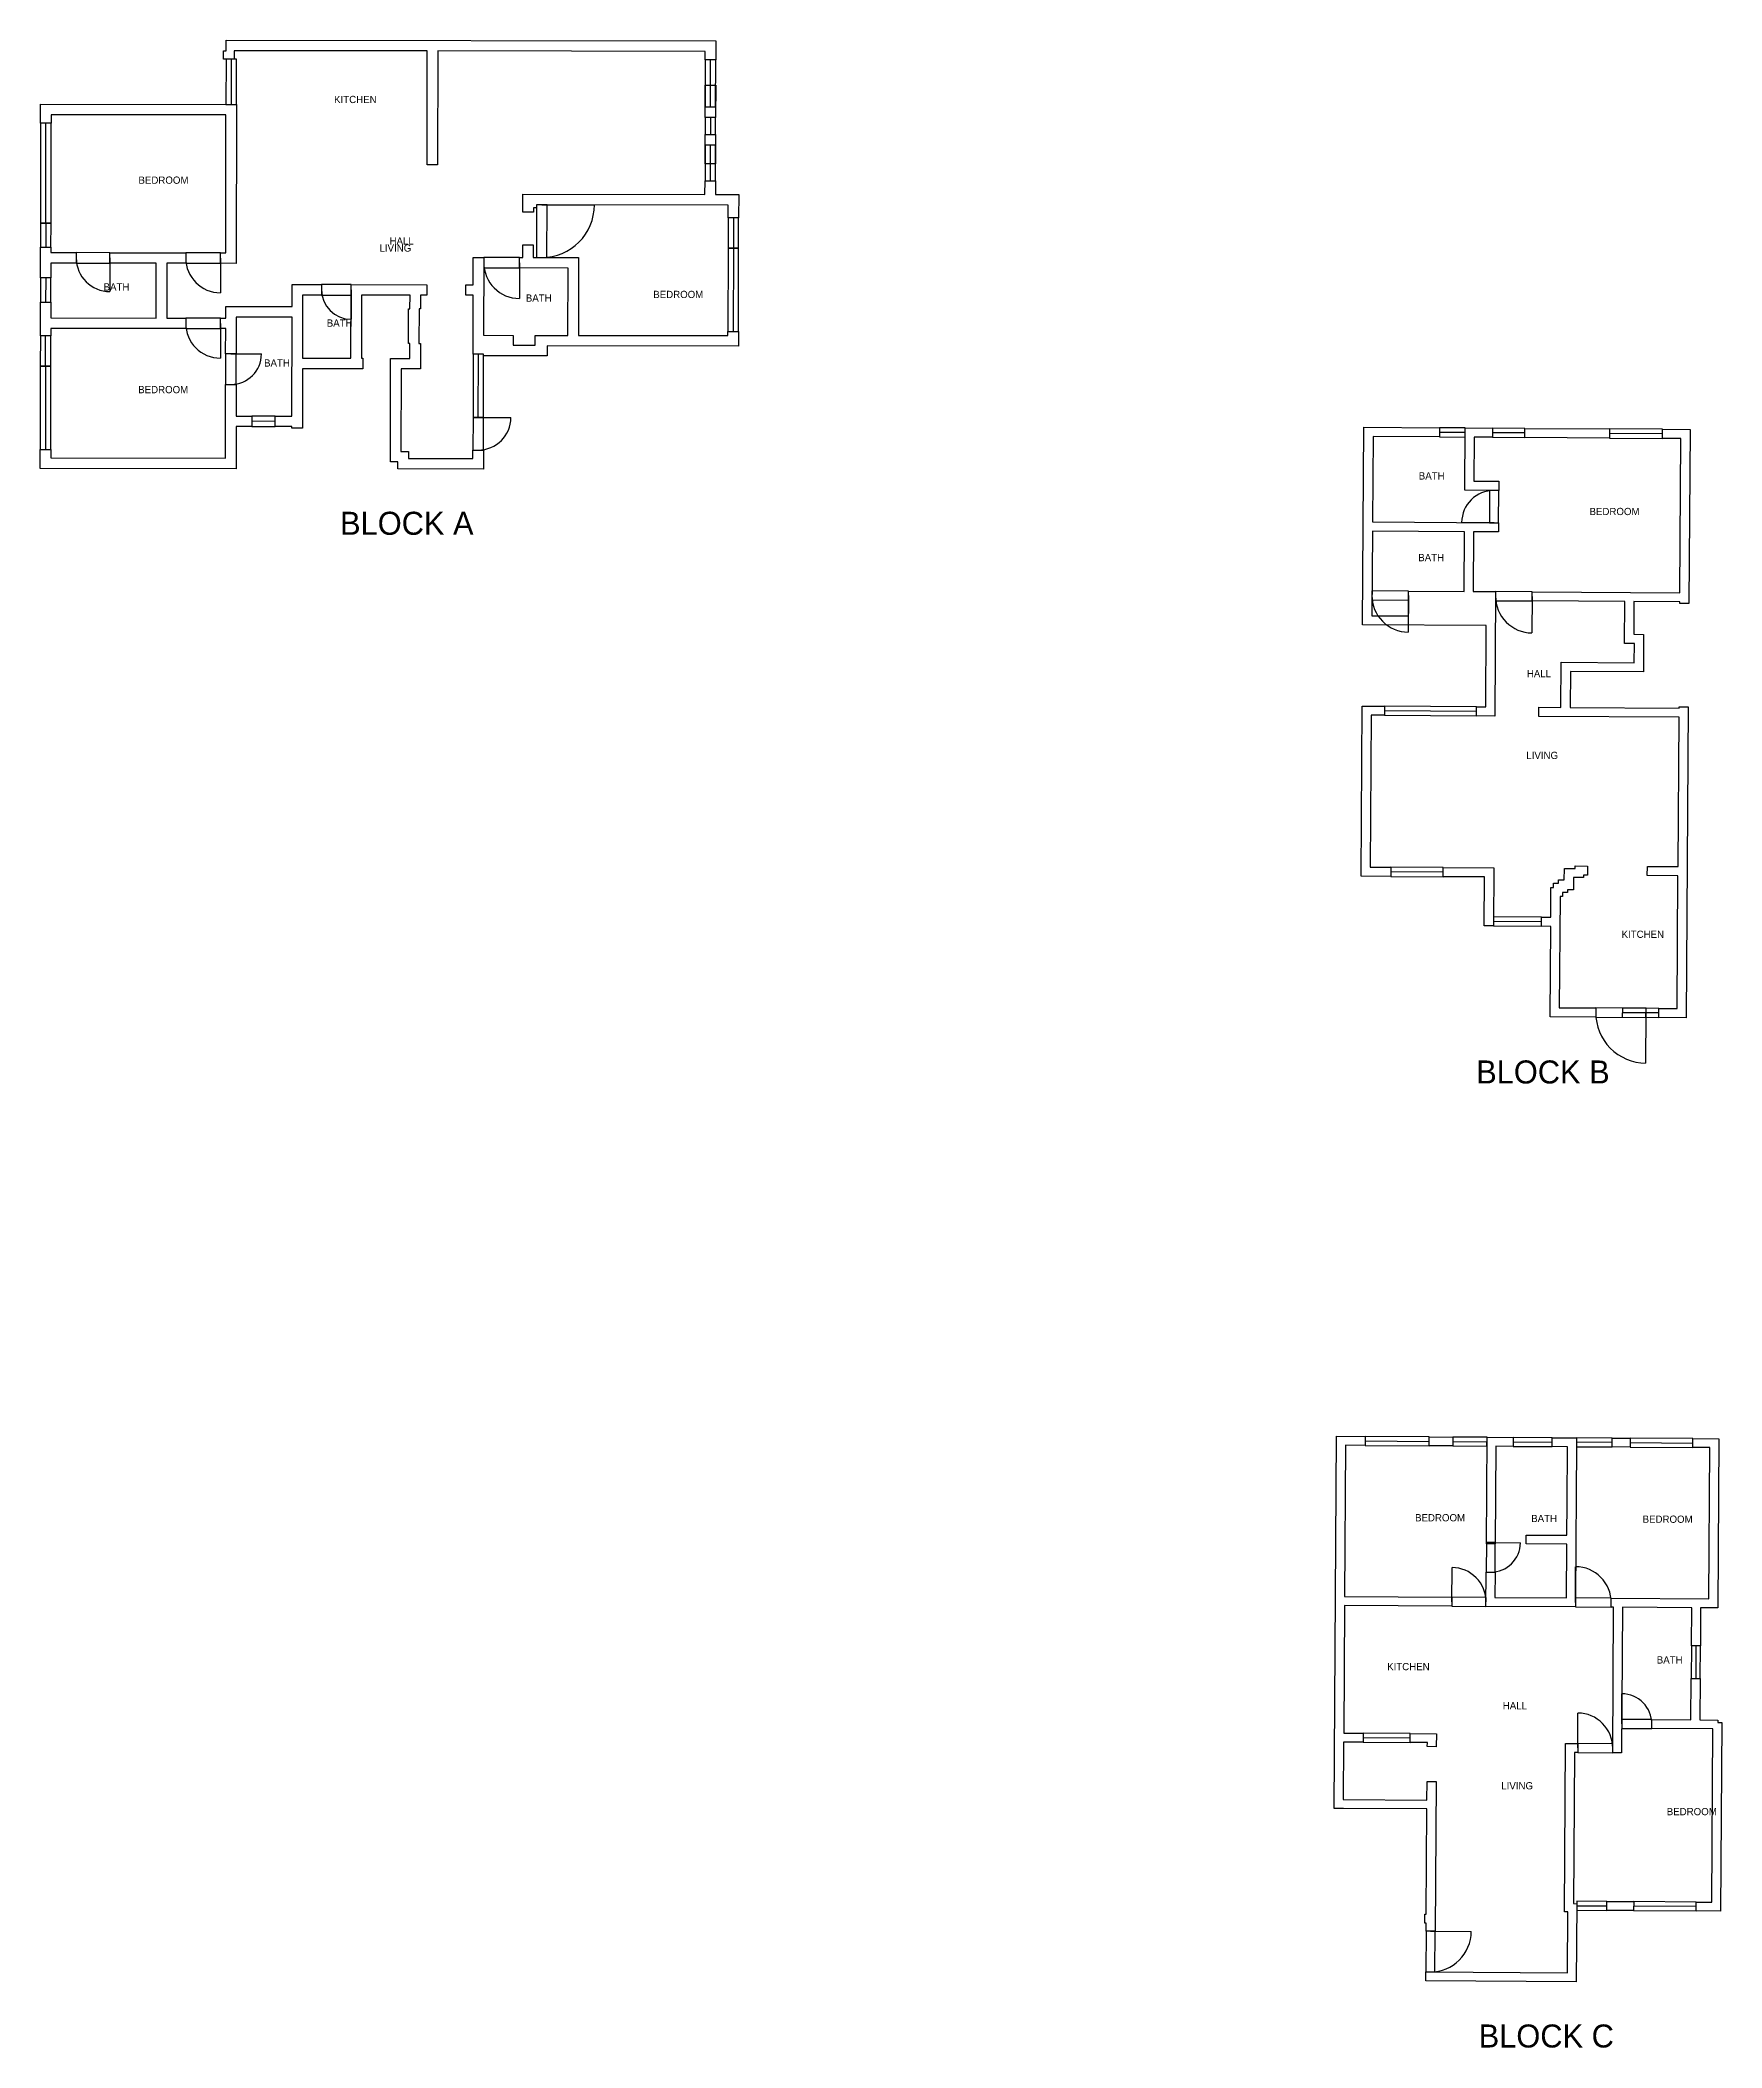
# Model space of a CAD drawing. Header units: millimetres. Extents: x -13671 to 37440, y -58899 to 2131.
import ezdxf

# ---------------------------------------------------------------- set-up
doc = ezdxf.new("R2010")
doc.units = ezdxf.units.MM
for name, color, linetype in [('A-ANNO-TEXT', 7, 'Continuous'), ('A-ANNO-TTLB', 7, 'Continuous'), ('A-DOOR', 7, 'Continuous'), ('A-GLAZ', 7, 'Continuous'), ('A-WALL', 7, 'Continuous')]:
    doc.layers.add(name, color=color, linetype=linetype)

msp = doc.modelspace()

# ---------------------------------------------------------------- linework, layer by layer
at = {"layer": 'A-DOOR'}
for p, q in [((1574, -2874), (3174, -2877)), ((-11550, -4489), (-11551, -5513)), ((-8189, -4493), (-8191, -5549)), ((900, -4634), (898, -5722)), ((-4222, -5459), (-4223, -6355)), ((-8192, -6478), (-8194, -7534)), ((-7873, -7406), (-6945, -7407)), ((-355, -9337), (637, -9338)), ((30516, -12539), (29532, -12532)), ((27916, -14754), (27909, -15863)), ((31674, -14778), (31666, -15888)), ((35134, -27437), (35124, -28963)), ((30419, -43541), (31319, -43547)), ((29234, -45336), (29240, -44298)), ((32990, -45360), (32997, -44273)), ((34399, -49051), (34405, -48137)), ((33060, -49784), (33067, -48722)), ((28588, -55353), (29824, -55361))]:
    msp.add_line(p, q, dxfattribs=at)
for points in [[(1414, -2874), (1412, -4474), (1732, -4475), (1734, -2875)], [(-11550, -4329), (-12574, -4327), (-12574, -4647), (-11550, -4649)], [(-8189, -4333), (-9245, -4332), (-9246, -4652), (-8190, -4653)], [(900, -4474), (-188, -4472), (-189, -4792), (899, -4794)], [(-4222, -5299), (-5118, -5298), (-5119, -5618), (-4222, -5619)], [(-8192, -6318), (-9248, -6316), (-9248, -6636), (-8192, -6638)], [(-8033, -7406), (-8035, -8334), (-7715, -8335), (-7713, -7406)], [(-515, -9336), (-516, -10329), (-196, -10329), (-195, -9337)], [(30654, -12540), (30661, -11556), (30383, -11554), (30377, -12538)], [(27917, -14615), (26807, -14608), (26805, -14885), (27915, -14892)], [(31675, -14640), (30565, -14632), (30563, -14910), (31673, -14917)], [(35135, -27298), (33609, -27288), (33607, -27566), (35133, -27576)], [(30283, -43540), (30277, -44440), (30549, -44442), (30555, -43542)], [(29233, -45472), (30271, -45478), (30272, -45206), (29234, -45200)], [(32989, -45496), (34076, -45503), (34078, -45231), (32991, -45224)], [(34399, -49187), (35313, -49193), (35315, -48921), (34400, -48915)], [(33059, -49920), (34122, -49927), (34124, -49655), (33061, -49648)], [(28452, -55352), (28444, -56588), (28716, -56590), (28724, -55354)]]:
    msp.add_lwpolyline(points, close=True, dxfattribs=at)
for centre, radius, start, end in [((1574, -2874), 1600, 269.92196, 359.92196), ((-11550, -4489), 1024, 179.92196, 269.92196), ((-8189, -4493), 1056, 179.92196, 269.92196), ((900, -4634), 1088, 179.92196, 269.92196), ((-4222, -5459), 896, 179.92196, 269.92196), ((-8192, -6478), 1056, 179.92196, 269.92196), ((-7873, -7406), 928, 269.92196, 359.92196), ((-355, -9337), 992, 269.92196, 359.92196), ((30516, -12539), 984, 89.62403, 179.62403), ((27916, -14754), 1110, 179.62403, 269.62403), ((31674, -14778), 1110, 179.62403, 269.62403), ((35134, -27437), 1526, 179.62403, 269.62403), ((30419, -43541), 900, -90.3696, -0.3696), ((29234, -45336), 1038, -0.3696, 89.6304), ((32990, -45360), 1087, -0.3696, 89.6304), ((34399, -49051), 914, -0.3696, 89.6304), ((33060, -49784), 1063, -0.3696, 89.6304), ((28588, -55353), 1236, -90.3696, -0.3696)]:
    msp.add_arc(centre, radius, start, end, dxfattribs=at)
at = {"layer": 'A-GLAZ'}
for p, q in [((-7861, 1555), (-7863, 179)), ((6699, 103), (6701, 1535)), ((-13501, -3430), (-13496, -390)), ((6698, -225), (6698, -737)), ((6697, -1065), (6696, -2145)), ((-13501, -3430), (-13502, -4166)), ((7398, -3266), (7397, -4195)), ((7397, -4195), (7394, -6723)), ((-13503, -5094), (-13504, -5830)), ((-13507, -7783), (-13505, -6854)), ((-13507, -7783), (-13510, -10311)), ((-355, -9337), (-352, -7416)), ((-6532, -9456), (-7236, -9455)), ((29638, -9796), (28856, -9791)), ((31454, -9808), (30470, -9802)), ((35641, -9836), (34026, -9825)), ((29986, -18273), (27187, -18255)), ((28970, -23159), (27382, -23149)), ((31962, -24667), (30499, -24657)), ((35525, -27439), (34415, -27432)), ((26596, -40450), (28548, -40463)), ((29265, -40467), (30303, -40474)), ((31094, -40479), (32280, -40487)), ((34109, -40498), (33021, -40491)), ((34652, -40502), (36555, -40514)), ((36651, -46681), (36645, -47670)), ((26538, -49470), (27971, -49479)), ((33029, -54578), (33944, -54584)), ((36662, -54602), (34759, -54590))]:
    msp.add_line(p, q, dxfattribs=at)
for points in [[(-8021, 1555), (-8023, 179), (-7703, 179), (-7701, 1555)], [(6859, 103), (6861, 1535), (6541, 1535), (6539, 103)], [(-13341, -3430), (-13336, -390), (-13656, -389), (-13661, -3430)], [(6538, -225), (6538, -737), (6858, -737), (6858, -225)], [(6537, -1065), (6536, -2145), (6856, -2146), (6857, -1065)], [(-13661, -3430), (-13662, -4166), (-13342, -4166), (-13341, -3430)], [(7238, -3266), (7237, -4194), (7557, -4195), (7558, -3267)], [(7237, -4194), (7234, -6723), (7554, -6723), (7557, -4195)], [(-13663, -5094), (-13664, -5830), (-13344, -5831), (-13343, -5094)], [(-13347, -7783), (-13345, -6855), (-13665, -6854), (-13667, -7782)], [(-13667, -7782), (-13670, -10311), (-13350, -10311), (-13347, -7783)], [(-195, -9337), (-192, -7417), (-512, -7416), (-515, -9336)], [(-6532, -9296), (-7236, -9295), (-7236, -9615), (-6532, -9616)], [(29639, -9658), (28857, -9653), (28855, -9930), (29637, -9935)], [(31455, -9670), (30471, -9663), (30470, -9941), (31453, -9947)], [(35641, -9697), (34027, -9687), (34026, -9964), (35640, -9975)], [(29987, -18134), (27188, -18116), (27186, -18393), (29985, -18412)], [(28971, -23021), (27382, -23010), (27381, -23288), (28970, -23298)], [(31963, -24528), (30500, -24519), (30498, -24796), (31961, -24806)], [(35526, -27301), (34416, -27293), (34414, -27571), (35524, -27578)], [(26595, -40586), (28547, -40599), (28549, -40327), (26597, -40314)], [(29264, -40603), (30302, -40610), (30304, -40338), (29266, -40331)], [(31093, -40615), (32279, -40623), (32281, -40351), (31095, -40343)], [(34110, -40363), (33022, -40356), (33020, -40627), (34108, -40634)], [(34651, -40638), (36554, -40650), (36556, -40378), (34653, -40366)], [(36515, -46680), (36509, -47669), (36781, -47670), (36787, -46682)], [(26537, -49606), (27970, -49615), (27972, -49344), (26539, -49334)], [(33028, -54714), (33943, -54720), (33945, -54448), (33030, -54443)], [(36663, -54466), (34760, -54454), (34758, -54726), (36661, -54738)]]:
    msp.add_lwpolyline(points, close=True, dxfattribs=at)
at = {"layer": 'A-WALL'}
for points in [[(-7777, 1811), (-7776, 1555), (-8096, 1555), (-8097, 1811), (-8021, 1811), (-8020, 2131), (6862, 2111), (6861, 1535), (6541, 1535), (6541, 1791), (-1588, 1802), (-1593, -1654), (-1913, -1654), (-1908, 1803)], [(6858, -225), (6538, -225), (6540, 767), (6860, 767)], [(-13336, -134), (-13336, -390), (-13656, -389), (-13656, 187), (-7703, 179), (-7710, -4654), (-8190, -4653), (-8189, -4333), (-8029, -4334), (-8023, -141)], [(6538, -737), (6858, -737), (6856, -1633), (6536, -1633)], [(1414, -2874), (1414, -2970), (1318, -2970), (1318, -3098), (998, -3098), (998, -2554), (6535, -2561), (6536, -2145), (6856, -2146), (6855, -2562), (7559, -2563), (7558, -3267), (7238, -3266), (7239, -2882)], [(-13342, -4326), (-12574, -4327), (-12574, -4647), (-13342, -4646), (-13343, -5094), (-13663, -5094), (-13662, -4166), (-13342, -4166)], [(1741, -7163), (1740, -7464), (-192, -7461), (-192, -7417), (-512, -7416), (-510, -5624), (-734, -5624), (-734, -5304), (-510, -5304), (-508, -4472), (-188, -4472), (-192, -6841), (705, -6842), (704, -7142), (1376, -7143), (1377, -6843), (2369, -6844), (2372, -4796), (899, -4794), (900, -4474), (996, -4474), (996, -4090), (1316, -4090), (1316, -4474), (2692, -4476), (2689, -6844), (7233, -6851), (7234, -6723), (7554, -6723), (7553, -7171)], [(-9245, -4332), (-9246, -4652), (-9822, -4651), (-9824, -6315), (-9248, -6316), (-9248, -6636), (-13345, -6631), (-13345, -6855), (-13665, -6854), (-13664, -5830), (-13344, -5831), (-13345, -6311), (-10144, -6315), (-10142, -4651), (-11550, -4649), (-11550, -4329)], [(-2155, -6038), (-2157, -7094), (-2112, -7094), (-2113, -7862), (-2702, -7861), (-2705, -10370), (-2481, -10370), (-2481, -10582), (-517, -10585), (-516, -10329), (-196, -10329), (-197, -10905), (-2802, -10902), (-2802, -10690), (-3026, -10690), (-3021, -7541), (-2433, -7542), (-2432, -7094), (-2477, -7093), (-2475, -6037), (-2431, -6037), (-2430, -5621), (-3902, -5619), (-3905, -7540), (-3861, -7540), (-3861, -7860), (-5698, -7857), (-5700, -9662), (-6020, -9661), (-6020, -9617), (-6532, -9616), (-6532, -9296), (-6020, -9297), (-6016, -6289), (-7712, -6286), (-7713, -7406), (-8033, -7406), (-8032, -6638), (-8192, -6638), (-8192, -6318), (-8032, -6318), (-8031, -5966), (-6015, -5969), (-6014, -5296), (-5118, -5298), (-5119, -5618), (-5695, -5617), (-5697, -7537), (-4225, -7539), (-4222, -5299), (-1918, -5302), (-1918, -5622), (-2110, -5622), (-2111, -6038)], [(-8038, -10574), (-8035, -8334), (-7715, -8335), (-7716, -9295), (-7236, -9295), (-7236, -9615), (-7716, -9615), (-7718, -10895), (-13671, -10887), (-13670, -10311), (-13350, -10311), (-13350, -10567)], [(28855, -9930), (26838, -9917), (26821, -12514), (30654, -12540), (30652, -12817), (29896, -12812), (29884, -14628), (30565, -14632), (30540, -18415), (29985, -18412), (29987, -18134), (30264, -18136), (30281, -15665), (26523, -15640), (26562, -9638), (28857, -9653)], [(30661, -11556), (29627, -11549), (29639, -9658), (30471, -9663), (30470, -9941), (29915, -9937), (29906, -11274), (30663, -11279)], [(31455, -9670), (34027, -9687), (34026, -9964), (31453, -9947)], [(32551, -18151), (32560, -16781), (34780, -16796), (34784, -16207), (34481, -16205), (34489, -14936), (31673, -14917), (31675, -14640), (36164, -14669), (36194, -9978), (35640, -9975), (35641, -9697), (36474, -9703), (36439, -14991), (36162, -14989), (36162, -14947), (34767, -14937), (34760, -15929), (35063, -15931), (35055, -17075), (32836, -17060), (32829, -18153), (36141, -18175), (36141, -18132), (36418, -18134), (36356, -27584), (35524, -27578), (35526, -27301), (36081, -27304), (36107, -23269), (35174, -23263), (35176, -22986), (36109, -22992), (36139, -18452), (31877, -18424), (31879, -18147)], [(26802, -15364), (27912, -15372), (27917, -14615), (29606, -14626), (29618, -12810), (26819, -12792)], [(26752, -23006), (27382, -23010), (27381, -23288), (26473, -23282), (26507, -18112), (27188, -18116), (27186, -18393), (26782, -18391)], [(30498, -24796), (30221, -24794), (30231, -23306), (28970, -23298), (28971, -23021), (30510, -23031)], [(32238, -24808), (31961, -24806), (31963, -24528), (32240, -24530), (32246, -23622), (32322, -23623), (32323, -23497), (32474, -23498), (32475, -23397), (32651, -23398), (32653, -23045), (32981, -23047), (32982, -22971), (33360, -22974), (33358, -23251), (33232, -23250), (33232, -23326), (32929, -23324), (32927, -23702), (32750, -23701), (32750, -23777), (32598, -23776), (32597, -23902), (32522, -23901), (32500, -27281), (33609, -27288), (33607, -27566), (32220, -27557)], [(28753, -50807), (28724, -55354), (28452, -55352), (28454, -55105), (28412, -55105), (28414, -54833), (28456, -54833), (28476, -51637), (25937, -51621), (25659, -51619), (25732, -40309), (26597, -40314), (26595, -40586), (26002, -40582), (25972, -45179), (29234, -45200), (29233, -45472), (25971, -45451), (25946, -49330), (26539, -49334), (26537, -49606), (25944, -49602), (25933, -51349), (28478, -51365), (28482, -50805)], [(28547, -40599), (28549, -40327), (29266, -40331), (29264, -40603)], [(30277, -44440), (30549, -44442), (30544, -45208), (32719, -45222), (32729, -43591), (31494, -43583), (31496, -43311), (32731, -43319), (32738, -42331), (32749, -40626), (32279, -40623), (32281, -40351), (33022, -40356), (33009, -42333), (33003, -43321), (32989, -45496), (30271, -45478)], [(30555, -43577), (30283, -43575), (30304, -40338), (31095, -40343), (31093, -40615), (30574, -40612)], [(34078, -45231), (37044, -45250), (37073, -40654), (36554, -40650), (36556, -40378), (37347, -40383), (37314, -45524), (36795, -45520), (36787, -46682), (36515, -46680), (36523, -45519), (34422, -45505), (34394, -49929), (34122, -49927), (34151, -45503), (34076, -45503)], [(34653, -40366), (34651, -40638), (34108, -40634), (34110, -40363)], [(35315, -48921), (36501, -48929), (36509, -47669), (36781, -47670), (36773, -48931), (37316, -48934), (37316, -49008), (37440, -49009), (37403, -54743), (36661, -54738), (36663, -54466), (37133, -54469), (37166, -49205), (35313, -49193)], [(27970, -49615), (27972, -49344), (28763, -49349), (28760, -49744), (28488, -49742), (28489, -49619)], [(32690, -49646), (33061, -49648), (33059, -49920), (32960, -49919), (32931, -54516), (33030, -54517), (33014, -56889), (28442, -56860), (28444, -56588), (32744, -56616), (32756, -54762), (32657, -54761)], [(33945, -54448), (34760, -54454), (34758, -54726), (33943, -54720)]]:
    msp.add_lwpolyline(points, close=True, dxfattribs=at)

# ---------------------------------------------------------------- texts
at = {"layer": 'A-ANNO-TEXT'}
for s, p in [('KITCHEN', (-4737, 218)), ('BEDROOM', (-10683, -2234)), ('LIVING', (-3357, -4298)), ('HALL', (-3052, -4084)), ('BATH', (-11743, -5481)), ('BEDROOM', (4963, -5708)), ('BATH', (1090, -5818)), ('BATH', (-4960, -6578)), ('BATH', (-6866, -7792)), ('BEDROOM', (-10691, -8602)), ('BATH', (28229, -11225)), ('BEDROOM', (33418, -12306)), ('BATH', (28213, -13709)), ('HALL', (31514, -17236)), ('LIVING', (31498, -19721)), ('KITCHEN', (34392, -25158)), ('BEDROOM', (28116, -42894)), ('BATH', (31646, -42917)), ('BEDROOM', (35032, -42939)), ('KITCHEN', (27268, -47420)), ('BATH', (35462, -47217)), ('HALL', (30782, -48608)), ('LIVING', (30737, -51042)), ('BEDROOM', (35766, -51828))]:
    msp.add_text(s, height=220, dxfattribs=at).set_placement(p)
at = {"layer": 'A-ANNO-TTLB'}
for s, p in [('BLOCK A', (-4556, -12905)), ('BLOCK B', (29973, -29584)), ('BLOCK C', (30049, -58889))]:
    msp.add_text(s, height=700, dxfattribs=at).set_placement(p)

doc.saveas('drawing.dxf')
